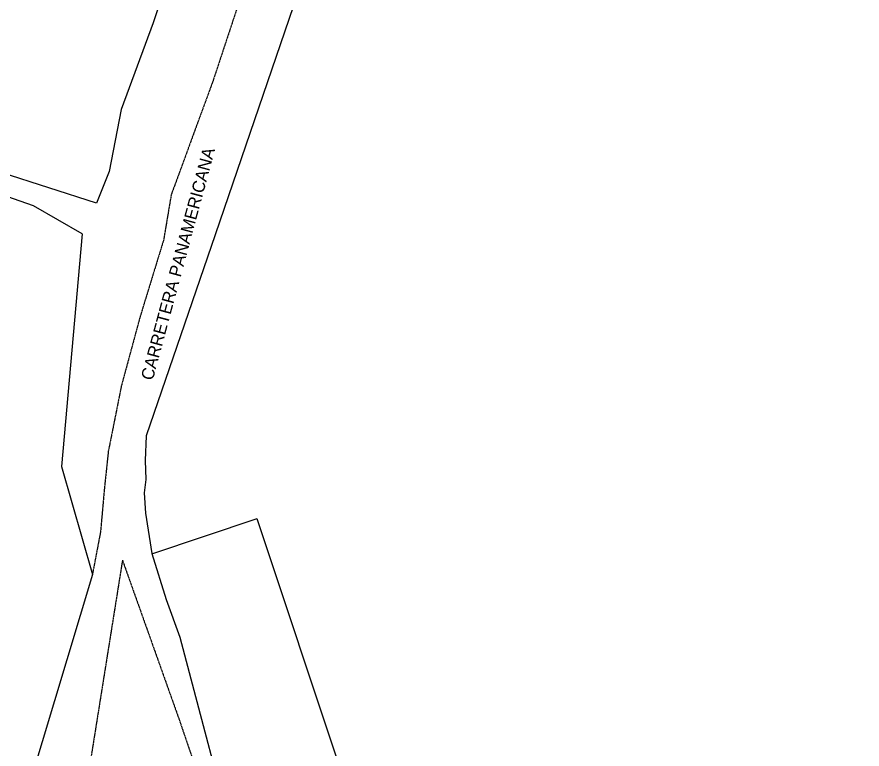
# Model space of a CAD drawing. Header units: millimetres. Extents: x 605783 to 631525, y 1302882 to 1327028.
# Drawn here: x 607893.7 to 608302.1, y 1304729.8 to 1305083.6 of the extents above; entities that cross this region are included whole.
import ezdxf

# ---------------------------------------------------------------- set-up
doc = ezdxf.new("R2010")
doc.units = ezdxf.units.MM
doc.header["$PDMODE"] = 35
doc.header["$PDSIZE"] = 1.5
doc.linetypes.add('HIDDEN', pattern=[0.375, 0.25, -0.125])
for name, color, linetype in [('2', 7, 'Continuous'), ('3', 7, 'Continuous'), ('CVL_CUADCON_TIT', 1, 'Continuous')]:
    doc.layers.add(name, color=color, linetype=linetype)
doc.styles.add('ROMANS', font='ROMANS', dxfattribs={"height": 0.2})
doc.styles.get("Standard").update_dxf_attribs({"font": 'TCCM____.TTF'})
doc.dimstyles.new('STANDARD$0', dxfattribs={"dimtxt": 0.6, "dimasz": 0.5, "dimexe": 0.125, "dimexo": 0.000625, "dimgap": 0.0625, "dimtad": 0, "dimzin": 1, "dimdsep": 46, "dimtxsty": 'ROMANS', "dimblk1": 'ARCHTICK', "dimblk2": 'ARCHTICK', "dimsah": 1, "dimcen": 2.5, "dimclrd": 1, "dimclre": 1, "dimclrt": 30, "dimaunit": 1, "dimadec": 0, "dimazin": 0, "dimtfac": 1, "dimtix": 1, "dimtofl": 0, "dimtmove": 1, "dimatfit": 3, "dimldrblk": 'ARCHTICK', "dimfxl": 1, "dimtolj": 1, "dimtzin": 1, "dimarcsym": 0})

# ---------------------------------------------------------------- blocks, each defined once
blk = doc.blocks.new('_ARCHTICK')
at = {"color": 0, "linetype": 'ByBlock', "const_width": 0.15}
blk.add_lwpolyline([(-0.5, -0.5), (0.5, 0.5)], dxfattribs=at)
blk = doc.blocks.new('*D302')
at = {"layer": 'CVL_CUADCON_TIT', "color": 1, "linetype": 'Continuous', "lineweight": -2, "transparency": 16777216}
for p, q in [((607958.92, 1304824.19), (608009.81, 1304841.15)), ((608009.7, 1304841.11), (608054.08, 1304707.87)), ((608141.53, 1304445.29), (608097.15, 1304578.54)), ((608090.75, 1304428.38), (608141.65, 1304445.33))]:
    blk.add_line(p, q, dxfattribs=at)
at = {"layer": 'Defpoints', "color": 0, "transparency": 16777216}
for p in [(607958.92, 1304824.19), (608141.53, 1304445.29), (608090.75, 1304428.38)]:
    blk.add_point(p, dxfattribs=at)
at = {"layer": 'CVL_CUADCON_TIT', "color": 1, "lineweight": -2, "transparency": 16777216, "xscale": 0.5, "yscale": 0.5, "zscale": 0.5}
for p, rotation in [((608009.7, 1304841.11), 108.4217028005186), ((608141.53, 1304445.29), 288.4217028005186)]:
    blk.add_blockref('_ARCHTICK', p, dxfattribs=dict(at, rotation=rotation))
at = {"layer": 'CVL_CUADCON_TIT', "color": 30, "transparency": 16777216, "insert": (608075.61, 1304643.2), "char_height": 0.2, "attachment_point": 5, "rotation": 288.4217, "style": 'ROMANS'}
blk.add_mtext('\\A1;{\\H100x;\\C7;417.19m.}', dxfattribs=at)

msp = doc.modelspace()

# ---------------------------------------------------------------- linework, layer by layer
at = {"layer": '2', "color": 1, "linetype": 'Continuous'}
for points in [[(608045.17003, 1305274.53167), (608017.46803, 1305223.55467), (607997.39903, 1305174.83567), (607984.30103, 1305147.43867), (607970.66303, 1305114.19867), (607959.56403, 1305080.69367), (607944.10503, 1305038.81867), (607938.35903, 1305008.85167), (607932.18303, 1304993.62667)], [(608046.14703, 1305144.14967), (607989.57803, 1304978.28967), (607956.24203, 1304881.11367), (607955.76103, 1304869.16767), (607956.03603, 1304860.01967), (607955.28703, 1304853.66467), (607955.81903, 1304843.75367), (607958.91503, 1304824.19467), (607965.82903, 1304802.10467), (607972.48103, 1304783.82567), (608000.94803, 1304675.90167), (608014.50403, 1304640.61567), (608056.73503, 1304517.22867), (608066.21803, 1304483.70967), (608074.39903, 1304463.91067), (608086.40903, 1304437.26267), (608095.09403, 1304419.49767), (608112.95103, 1304393.37367), (608205.53503, 1304263.01567)], [(607932.18303, 1304993.62667), (607862.95303, 1305015.75867), (607847.48103, 1305020.14067), (607828.93603, 1305019.96067), (607813.17003, 1305016.71967), (607794.34503, 1305011.20267), (607769.14003, 1305000.37367), (607753.87803, 1304996.36767), (607743.70303, 1304993.61167), (607732.78403, 1304994.41867)], [(607925.24603, 1304978.65967), (607901.69303, 1304992.22367), (607882.67803, 1304998.90667)], [(607925.24603, 1304978.65967), (607915.25803, 1304866.36067), (607930.22303, 1304814.19867)], [(607930.22303, 1304814.19867), (607893.51303, 1304692.09667), (607879.19103, 1304625.30867), (607865.32903, 1304549.11667), (607848.00503, 1304442.69367), (607830.22703, 1304346.69367), (607811.01703, 1304267.98067), (607787.49203, 1304190.04867), (607737.49503, 1304053.25467)]]:
    msp.add_lwpolyline(points, dxfattribs=at)
at = {"layer": '3', "color": 30, "linetype": 'HIDDEN'}
msp.add_line((607944.73803, 1304821.00367), (607929.24203, 1304723.97767), dxfattribs=at)
for points in [[(608074.06203, 1305261.96267), (608051.46303, 1305215.28667), (608030.34603, 1305160.47267), (608009.28103, 1305115.57067), (607988.37403, 1305052.36767), (607968.27303, 1304997.54967), (607964.60103, 1304975.70767), (607953.23103, 1304938.64567), (607944.16403, 1304905.13267), (607937.90203, 1304873.64267), (607936.03203, 1304856.11267), (607934.14203, 1304834.77067), (607930.22303, 1304814.19867)], [(607944.73803, 1304821.00367), (607972.27303, 1304743.63067), (608062.32603, 1304478.18767), (608085.43303, 1304428.28167), (608158.49403, 1304313.36767), (608240.37503, 1304185.20067), (608263.52503, 1304143.42767), (608286.10603, 1304089.96467), (608302.05803, 1304031.95367)]]:
    msp.add_lwpolyline(points, dxfattribs=at)

# ---------------------------------------------------------------- texts
at = {"insert": (607953.52106, 1304909.11301), "char_height": 6, "attachment_point": 1, "rotation": 74.8879129}
msp.add_mtext_dynamic_manual_height_columns('CARRETERA PANAMERICANA', width=144.7963757, gutter_width=12.5, heights=[0], dxfattribs=at)

# ---------------------------------------------------------------- dimensions: what is measured, and where the dimension line sits
at = {"layer": 'CVL_CUADCON_TIT', "color": 2}
dim = msp.add_aligned_dim(p1=(607958.91503, 1304824.19467), p2=(608090.75153, 1304428.38017), distance=53.52382, text='{\\H100x;\\C7;<>}', dimstyle='STANDARD$0', override={"dimpost": 'm.', "dimfxl": 0.1}, dxfattribs=at)
dim.commit()
dim.dimension.update_dxf_attribs({"geometry": '*D302', "text_midpoint": (608075.61435, 1304643.2014)})

doc.saveas('drawing.dxf')
